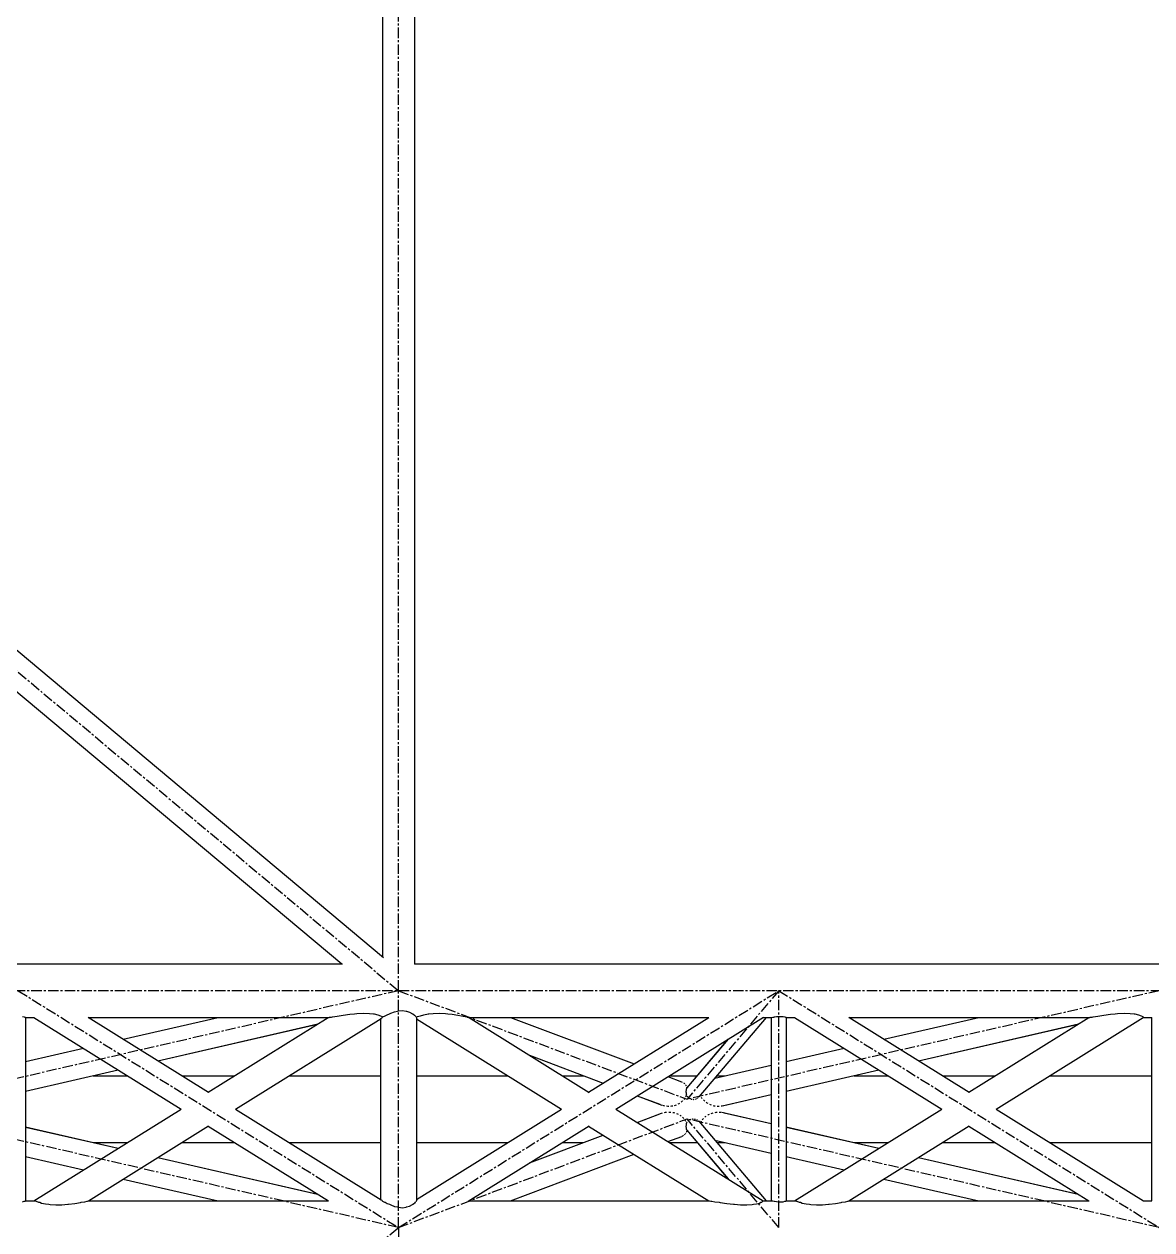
# Model space of a CAD drawing. Header units: millimetres. Extents: x 5143 to 30813, y 232 to 21408.
# Drawn here: x 24889 to 25746, y 10728 to 11645 of the extents above; entities that cross this region are included whole.
import ezdxf

# ---------------------------------------------------------------- set-up
doc = ezdxf.new("R2010")
doc.units = ezdxf.units.MM
doc.header["$LTSCALE"] = 0.25
doc.linetypes.add('CENTER', pattern=[50.8, 31.75, -6.35, 6.35, -6.35])
doc.linetypes.add('XKITLINE00', pattern=[0])

msp = doc.modelspace()

# ---------------------------------------------------------------- linework, layer by layer
at = {"color": 8, "linetype": 'CENTER'}
for p, q in [((25173.61, 10910.27), (25173.61, 12370.27)), ((24339.36, 11608.82), (25173.61, 10910.27)), ((25173.61, 10910.27), (24814.84, 10827.77)), ((26261.35, 10910.27), (24815.89, 10910.27)), ((24884.52, 10910.27), (25173.61, 10730.27)), ((25173.61, 10910.27), (25393.02, 10827.77)), ((25173.61, 10730.27), (25173.61, 10910.27)), ((25173.61, 10730.27), (25462.7, 10910.27)), ((25751.79, 10910.27), (25393.02, 10827.77)), ((25462.7, 10910.27), (25393.02, 10827.77)), ((25462.7, 10910.27), (25751.79, 10730.27)), ((25462.7, 10730.27), (25462.7, 10910.27)), ((25173.61, 10730.27), (24814.84, 10812.77)), ((25173.61, 10730.27), (25393.02, 10812.77)), ((25751.79, 10730.27), (25393.02, 10812.77)), ((25462.7, 10730.27), (25393.02, 10812.77)), ((24339.36, 10031.73), (25173.61, 10730.27)), ((25173.61, 10730.27), (25173.61, 9270.27))]:
    msp.add_line(p, q, dxfattribs=at)
at = {"color": 8, "linetype": 'XKITLINE00'}
for p, q in [((25161.43, 12344.24), (25161.43, 10936.3)), ((25185.79, 12350.27), (25185.79, 10930.34)), ((24362.91, 11604.93), (25162.32, 10935.55)), ((24361.88, 11574.15), (25130.47, 10930.57)), ((24815.89, 10930.57), (25131.19, 10930.57)), ((25185.79, 10930.57), (26261.35, 10930.57)), ((25172.76, 10894.65), (25173.61, 10894.91)), ((25173.61, 10894.91), (25176.65, 10895.18)), ((25176.65, 10895.18), (25179.53, 10894.77)), ((25179.53, 10894.77), (25179.82, 10894.65)), ((24887.87, 10890.63), (24889.13, 10890.36)), ((24889.13, 10890.36), (24889.51, 10890.18)), ((24889.51, 10890.18), (24889.94, 10890.12)), ((24889.94, 10890.12), (24890.22, 10889.97)), ((24890.22, 10890.07), (24890.22, 10750.48)), ((24890.22, 10889.97), (24896.62, 10889.97)), ((24890.22, 10889.97), (24890.22, 10750.58)), ((24896.43, 10889.97), (25008.37, 10820.27)), ((24937.73, 10890.03), (25029.25, 10833.04)), ((24937.81, 10889.97), (25120.85, 10889.97)), ((24964.42, 10873.41), (25036.48, 10889.97)), ((25029.06, 10833.16), (25120.24, 10889.93)), ((25049.75, 10820.27), (25160.4, 10889.16)), ((25120.24, 10889.93), (25120.38, 10889.97)), ((25120.24, 10889.93), (25120.34, 10889.87)), ((25120.34, 10889.87), (25121.16, 10890.04)), ((25121.16, 10890.04), (25122.66, 10890.18)), ((25122.66, 10890.18), (25123.43, 10890.36)), ((25123.43, 10890.36), (25127.01, 10890.93)), ((25127.01, 10890.93), (25128.49, 10891.1)), ((25128.49, 10891.1), (25131.62, 10891.66)), ((25131.62, 10891.66), (25136.72, 10892.32)), ((25136.72, 10892.32), (25140.1, 10892.61)), ((25140.1, 10892.61), (25142, 10892.83)), ((25142, 10892.83), (25147.09, 10893.12)), ((25147.09, 10893.12), (25151.51, 10893.02)), ((25151.51, 10893.02), (25154.6, 10892.61)), ((25154.6, 10892.61), (25155.07, 10892.57)), ((25155.07, 10892.57), (25157.99, 10892.01)), ((25157.99, 10892.01), (25159.88, 10891.25)), ((25159.88, 10891.25), (25160, 10891.1)), ((25159.96, 10888.89), (25159.96, 10751.66)), ((25159.96, 10888.89), (25159.96, 10751.66)), ((25160, 10891.1), (25161.18, 10890.65)), ((25160.24, 10889.07), (25160.26, 10889.02)), ((25160.26, 10889.02), (25160.3, 10889.05)), ((25160.3, 10889.05), (25161.01, 10889.51)), ((25161.31, 10889.95), (25161.01, 10889.51)), ((25161.18, 10890.65), (25161.44, 10890.2)), ((25161.59, 10890.27), (25161.31, 10889.95)), ((25161.59, 10890.27), (25162.94, 10890.9)), ((25162.94, 10890.9), (25163.58, 10891.1)), ((25163.58, 10891.1), (25165.1, 10891.94)), ((25165.1, 10891.94), (25166.86, 10892.61)), ((25166.86, 10892.61), (25167.69, 10893.08)), ((25167.69, 10893.08), (25170.57, 10894.17)), ((25170.57, 10894.17), (25172.76, 10894.65)), ((25179.82, 10894.65), (25182.12, 10893.98)), ((25182.12, 10893.98), (25184.28, 10892.79)), ((25184.28, 10892.79), (25184.48, 10892.61)), ((25184.48, 10892.61), (25185.91, 10891.7)), ((25185.91, 10891.7), (25186.4, 10891.1)), ((25186.4, 10891.1), (25186.92, 10890.74)), ((25186.92, 10890.74), (25187.13, 10890.25)), ((25187.13, 10890.25), (25187.26, 10889.6)), ((25187.16, 10890.18), (25187.18, 10890.18)), ((25187.18, 10890.18), (25188.14, 10890.65)), ((25187.26, 10889.72), (25187.26, 10750.89)), ((25187.26, 10889.6), (25187.26, 10750.83)), ((25187.26, 10888.9), (25297.48, 10820.27)), ((25188.14, 10890.65), (25190, 10891.1)), ((25190, 10891.1), (25190.25, 10891.25)), ((25190.25, 10891.25), (25192.79, 10892.01)), ((25192.79, 10892.01), (25196.17, 10892.57)), ((25196.17, 10892.57), (25196.68, 10892.61)), ((25196.68, 10892.61), (25200.01, 10893.02)), ((25200.01, 10893.02), (25204.48, 10893.12)), ((25204.48, 10893.12), (25209.41, 10892.83)), ((25209.41, 10892.83), (25211.18, 10892.61)), ((25211.18, 10892.61), (25214.31, 10892.32)), ((25214.31, 10892.32), (25218.85, 10891.66)), ((25218.85, 10891.66), (25221.51, 10891.1)), ((25221.51, 10891.1), (25222.73, 10890.93)), ((25222.73, 10890.93), (25225.46, 10890.36)), ((25225.46, 10890.36), (25225.96, 10890.18)), ((25225.96, 10890.18), (25226.79, 10890.04)), ((25226.79, 10890.04), (25318.59, 10832.88)), ((25226.89, 10889.97), (25409.59, 10889.97)), ((25258.67, 10889.97), (25352.66, 10854.63)), ((25318.15, 10833.15), (25409.42, 10889.97)), ((25338.83, 10820.27), (25451.03, 10890.14)), ((25453.01, 10889.97), (25401.95, 10829.51)), ((25450.77, 10889.97), (25457.18, 10889.97)), ((25457, 10889.97), (25457, 10750.57)), ((25457, 10889.97), (25457, 10750.58)), ((25457, 10889.97), (25457.18, 10889.87)), ((25457.18, 10889.87), (25457.28, 10889.93)), ((25457.28, 10889.93), (25458.09, 10890.08)), ((25458.09, 10890.08), (25459.09, 10890.18)), ((25459.09, 10890.18), (25459.35, 10890.27)), ((25459.35, 10890.27), (25460.94, 10890.56)), ((25460.94, 10890.56), (25462.7, 10890.73)), ((25462.7, 10890.73), (25464.46, 10890.75)), ((25464.46, 10890.75), (25466.05, 10890.63)), ((25466.05, 10890.63), (25467.31, 10890.36)), ((25467.31, 10890.36), (25467.69, 10890.18)), ((25467.69, 10890.18), (25468.12, 10890.12)), ((25468.12, 10890.12), (25468.4, 10889.97)), ((25468.4, 10890.07), (25468.4, 10750.48)), ((25468.4, 10889.97), (25474.8, 10889.97)), ((25468.4, 10889.97), (25468.4, 10750.58)), ((25474.61, 10889.97), (25586.55, 10820.27)), ((25515.91, 10890.03), (25607.43, 10833.04)), ((25515.99, 10889.97), (25699.03, 10889.97)), ((25542.6, 10873.41), (25614.66, 10889.97)), ((25607.24, 10833.16), (25698.42, 10889.93)), ((25627.94, 10820.27), (25739.8, 10889.93)), ((25698.42, 10889.93), (25698.56, 10889.97)), ((25698.42, 10889.93), (25698.52, 10889.87)), ((25698.52, 10889.87), (25699.34, 10890.04)), ((25699.34, 10890.04), (25700.85, 10890.18)), ((25700.85, 10890.18), (25701.61, 10890.36)), ((25701.61, 10890.36), (25705.19, 10890.93)), ((25705.19, 10890.93), (25706.67, 10891.1)), ((25706.67, 10891.1), (25709.8, 10891.66)), ((25709.8, 10891.66), (25714.9, 10892.32)), ((25714.9, 10892.32), (25718.28, 10892.61)), ((25718.28, 10892.61), (25720.18, 10892.83)), ((25720.18, 10892.83), (25725.27, 10893.12)), ((25725.27, 10893.12), (25729.69, 10893.02)), ((25729.69, 10893.02), (25732.78, 10892.61)), ((25732.78, 10892.61), (25733.26, 10892.57)), ((25733.26, 10892.57), (25736.17, 10892.01)), ((25736.17, 10892.01), (25738.06, 10891.25)), ((25738.06, 10891.25), (25738.18, 10891.1)), ((25738.18, 10891.1), (25739.37, 10890.65)), ((25739.37, 10890.65), (25739.63, 10890.18)), ((25739.63, 10890.18), (25739.85, 10890.14)), ((25739.85, 10890.14), (25739.8, 10889.93)), ((25739.81, 10889.97), (25746.27, 10889.97)), ((25746.09, 10889.97), (25746.09, 10750.57)), ((25746.09, 10889.97), (25746.09, 10750.58)), ((25746.09, 10889.97), (25746.27, 10889.87)), ((25746.27, 10889.87), (25746.37, 10889.93)), ((24990.72, 10857.03), (25112.32, 10885)), ((24990.78, 10857), (25112.19, 10884.92)), ((25568.9, 10857.03), (25690.5, 10885)), ((25568.96, 10857), (25690.37, 10884.92)), ((25424.11, 10873.37), (25392.63, 10836.1)), ((25424.03, 10873.33), (25392.78, 10836.32)), ((24890.22, 10856.34), (24934.2, 10866.46)), ((25273.15, 10861.17), (25329.27, 10840.07)), ((25273.17, 10861.16), (25329.26, 10840.07)), ((25468.4, 10856.34), (25512.38, 10866.46)), ((24890.22, 10833.92), (24960.5, 10850.08)), ((24890.22, 10833.87), (24960.55, 10850.05)), ((25414.06, 10843.85), (25457, 10853.72)), ((25468.4, 10833.92), (25538.68, 10850.08)), ((25468.4, 10833.87), (25538.74, 10850.05)), ((24941.54, 10845.67), (24967.58, 10845.67)), ((25008.96, 10845.67), (25049.17, 10845.67)), ((25090.55, 10845.67), (25159.96, 10845.67)), ((25187.26, 10845.67), (25256.68, 10845.67)), ((25298.04, 10845.67), (25314.35, 10845.67)), ((25378.44, 10844.94), (25388.85, 10841.03)), ((25379.62, 10845.67), (25400.68, 10845.67)), ((25388.85, 10841.03), (25389.31, 10840.75)), ((25390.22, 10840.19), (25390.68, 10839.91)), ((25390.68, 10839.91), (25390.93, 10839.6)), ((25415.6, 10845.67), (25422.01, 10845.67)), ((25519.72, 10845.67), (25545.76, 10845.67)), ((25587.14, 10845.67), (25627.35, 10845.67)), ((25668.73, 10845.67), (25746.09, 10845.67)), ((25390.93, 10839.6), (25390.98, 10839.54)), ((25391.7, 10838.78), (25392.06, 10838.39)), ((25392.06, 10838.39), (25392.25, 10837.94)), ((25392.18, 10834.33), (25392.12, 10833.78)), ((25392.12, 10833.78), (25392.15, 10833.56)), ((25392.17, 10833.58), (25392.16, 10833.37)), ((25392.16, 10833.37), (25392.24, 10832.69)), ((25392.36, 10830.65), (25392.16, 10830.09)), ((25392.22, 10834.92), (25392.2, 10834.34)), ((25392.29, 10835.09), (25392.22, 10834.92)), ((25392.23, 10832.67), (25392.23, 10832.63)), ((25392.24, 10832.45), (25392.27, 10831.98)), ((25392.3, 10835.28), (25392.27, 10835.08)), ((25392.27, 10831.98), (25392.34, 10831.73)), ((25392.39, 10835.47), (25392.3, 10835.28)), ((25392.36, 10831.74), (25392.39, 10831.49)), ((25392.49, 10835.68), (25392.39, 10835.47)), ((25392.39, 10831.49), (25392.62, 10830.82)), ((25392.63, 10836.1), (25392.5, 10835.69)), ((25392.5, 10831.16), (25392.61, 10830.76)), ((25392.63, 10837.04), (25392.75, 10836.76)), ((25392.78, 10836.32), (25392.74, 10836.23)), ((25392.75, 10836.76), (25392.85, 10836.58)), ((25392.85, 10836.58), (25392.87, 10836.43)), ((25402.92, 10830.66), (25403.03, 10830.52)), ((25419.63, 10822.71), (25457, 10831.3)), ((25421.04, 10822.98), (25457, 10831.25)), ((25355.05, 10830.37), (25373.71, 10823.36)), ((25355.05, 10830.37), (25372.2, 10823.92)), ((25374.41, 10823.21), (25375.15, 10822.97)), ((25375.15, 10822.97), (25375.93, 10822.86)), ((25377.47, 10822.64), (25378.25, 10822.53)), ((25378.25, 10822.53), (25379.03, 10822.56)), ((25380.57, 10822.62), (25381.34, 10822.64)), ((25381.34, 10822.64), (25382.08, 10822.81)), ((25383.54, 10823.13), (25384.28, 10823.29)), ((25384.28, 10823.29), (25384.94, 10823.58)), ((25386.25, 10824.15), (25386.91, 10824.44)), ((25386.91, 10824.44), (25387.46, 10824.85)), ((25388.55, 10825.64), (25389.09, 10826.04)), ((25389.17, 10826.13), (25389.09, 10826.04)), ((25389.55, 10826.52), (25389.17, 10826.13)), ((25390.92, 10827.94), (25390.46, 10827.47)), ((25391.23, 10828.48), (25390.92, 10827.94)), ((25392.06, 10829.94), (25391.84, 10829.56)), ((25392.16, 10830.09), (25392.06, 10829.94)), ((25393.09, 10830.09), (25393.19, 10829.94)), ((25393.19, 10829.94), (25393.21, 10829.89)), ((25393.21, 10829.89), (25393.7, 10829.45)), ((25394.35, 10828.85), (25394.53, 10828.69)), ((25394.53, 10828.69), (25395.12, 10828.41)), ((25395.92, 10828.02), (25396.13, 10827.92)), ((25396.13, 10827.92), (25396.78, 10827.82)), ((25397.64, 10827.69), (25397.88, 10827.66)), ((25397.88, 10827.66), (25398.51, 10827.76)), ((25399.35, 10827.89), (25399.59, 10827.93)), ((25399.59, 10827.93), (25400.14, 10828.21)), ((25400.89, 10828.6), (25401.09, 10828.7)), ((25401.52, 10829.15), (25401.09, 10828.7)), ((25403.74, 10829.43), (25404.04, 10828.87)), ((25404.04, 10828.87), (25404.5, 10828.36)), ((25405.42, 10827.35), (25405.87, 10826.85)), ((25405.87, 10826.85), (25406.47, 10826.41)), ((25407.54, 10825.54), (25408.06, 10825.1)), ((25408.06, 10825.1), (25408.7, 10824.76)), ((25409.96, 10824.08), (25410.59, 10823.74)), ((25410.59, 10823.74), (25411.32, 10823.52)), ((25412.75, 10823.08), (25413.46, 10822.86)), ((25413.46, 10822.86), (25414.24, 10822.78)), ((25415.76, 10822.6), (25416.53, 10822.52)), ((25416.53, 10822.52), (25417.31, 10822.56)), ((25418.86, 10822.66), (25419.63, 10822.71)), ((24896.5, 10750.62), (25008.37, 10820.27)), ((25049.75, 10820.27), (25160.4, 10751.39)), ((25187.26, 10751.65), (25297.48, 10820.27)), ((25338.83, 10820.27), (25450.87, 10750.51)), ((25355.05, 10810.17), (25373.65, 10817.17)), ((25355.05, 10810.18), (25372.23, 10816.64)), ((25373.65, 10817.17), (25374.41, 10817.34)), ((25375.93, 10817.69), (25376.7, 10817.87)), ((25376.7, 10817.87), (25377.47, 10817.91)), ((25379.03, 10817.99), (25379.81, 10818.03)), ((25379.81, 10818.03), (25380.57, 10817.93)), ((25382.08, 10817.74), (25382.85, 10817.65)), ((25382.85, 10817.65), (25383.54, 10817.42)), ((25384.94, 10816.97), (25385.65, 10816.74)), ((25385.65, 10816.74), (25386.25, 10816.39)), ((25387.46, 10815.7), (25388.07, 10815.35)), ((25388.07, 10815.35), (25388.55, 10814.91)), ((25389.55, 10814.03), (25390.08, 10813.59)), ((25390.08, 10813.59), (25390.46, 10813.08)), ((25395.12, 10812.14), (25395.68, 10812.47)), ((25395.68, 10812.47), (25395.92, 10812.52)), ((25396.78, 10812.73), (25397.41, 10812.87)), ((25397.41, 10812.87), (25397.64, 10812.86)), ((25398.51, 10812.79), (25399.14, 10812.75)), ((25399.14, 10812.75), (25399.35, 10812.66)), ((25400.14, 10812.34), (25400.72, 10812.1)), ((25404.89, 10812.73), (25404.5, 10812.19)), ((25404.89, 10812.73), (25405.42, 10813.2)), ((25406.47, 10814.13), (25406.79, 10814.42)), ((25406.97, 10814.61), (25406.79, 10814.42)), ((25406.97, 10814.61), (25407.54, 10815.01)), ((25408.7, 10815.79), (25409.28, 10816.19)), ((25409.28, 10816.19), (25409.96, 10816.47)), ((25411.32, 10817.03), (25412, 10817.31)), ((25412, 10817.31), (25412.75, 10817.47)), ((25414.24, 10817.77), (25414.99, 10817.93)), ((25414.99, 10817.93), (25415.76, 10817.95)), ((25417.31, 10817.98), (25418.09, 10818)), ((25418.09, 10818), (25418.86, 10817.89)), ((25419.49, 10817.87), (25457, 10809.25)), ((25420.52, 10817.64), (25421.16, 10817.54)), ((25421.16, 10817.54), (25457, 10809.3)), ((25474.69, 10750.62), (25586.55, 10820.27)), ((25627.94, 10820.27), (25739.96, 10750.52)), ((24890.22, 10806.68), (24960.55, 10790.5)), ((24890.22, 10806.63), (24960.5, 10790.47)), ((24937.89, 10750.62), (25029.25, 10807.51)), ((25029.06, 10807.39), (25120.31, 10750.57)), ((25226.63, 10750.41), (25318.59, 10807.67)), ((25318.15, 10807.4), (25409.42, 10750.57)), ((25391.23, 10812.07), (25391.62, 10811.55)), ((25391.62, 10811.55), (25391.84, 10810.99)), ((25392.23, 10807.88), (25392.14, 10807.2)), ((25392.14, 10807.2), (25392.15, 10806.99)), ((25392.17, 10806.97), (25392.14, 10806.75)), ((25392.14, 10806.75), (25392.2, 10806.21)), ((25392.18, 10806.22), (25392.2, 10805.78)), ((25392.21, 10805.64), (25392.27, 10805.47)), ((25392.29, 10808.55), (25392.24, 10807.87)), ((25392.36, 10808.8), (25392.29, 10808.55)), ((25392.29, 10805.46), (25392.31, 10805.25)), ((25392.31, 10805.25), (25392.41, 10805.06)), ((25392.37, 10809.08), (25392.33, 10808.69)), ((25392.36, 10809.9), (25392.54, 10809.56)), ((25392.61, 10809.78), (25392.37, 10809.08)), ((25392.41, 10805.06), (25392.5, 10804.86)), ((25392.49, 10804.87), (25392.62, 10804.46)), ((25392.63, 10803.5), (25392.53, 10803.03)), ((25392.92, 10810.29), (25392.62, 10809.73)), ((25392.62, 10804.46), (25424.11, 10767.18)), ((25392.76, 10804.3), (25392.8, 10804.21)), ((25392.8, 10804.21), (25424.03, 10767.22)), ((25392.92, 10810.29), (25393.09, 10810.46)), ((25394.14, 10811.57), (25393.7, 10811.1)), ((25394.14, 10811.57), (25394.35, 10811.7)), ((25400.72, 10812.1), (25400.89, 10811.95)), ((25401.52, 10811.4), (25401.98, 10811)), ((25401.98, 10811), (25453.01, 10750.57)), ((25403.35, 10810.59), (25403.03, 10810.03)), ((25403.74, 10811.12), (25403.35, 10810.59)), ((25468.4, 10806.68), (25538.74, 10790.5)), ((25468.4, 10806.63), (25538.68, 10790.47)), ((25516.07, 10750.62), (25607.43, 10807.51)), ((25607.24, 10807.39), (25698.5, 10750.57)), ((24941.54, 10794.87), (24967.58, 10794.87)), ((25008.96, 10794.87), (25049.17, 10794.87)), ((25090.55, 10794.87), (25159.96, 10794.87)), ((25187.26, 10794.87), (25256.68, 10794.87)), ((25273.15, 10779.38), (25329.27, 10800.48)), ((25273.17, 10779.39), (25329.26, 10800.48)), ((25298.03, 10794.87), (25314.35, 10794.87)), ((25378.44, 10795.61), (25388.89, 10799.54)), ((25379.62, 10794.87), (25400.68, 10794.87)), ((25389.31, 10799.8), (25389.84, 10800.04)), ((25389.84, 10800.04), (25390.22, 10800.36)), ((25390.98, 10801.01), (25391.42, 10801.35)), ((25391.7, 10801.77), (25391.42, 10801.35)), ((25392.53, 10803.03), (25392.25, 10802.61)), ((25414.06, 10796.7), (25457, 10786.83)), ((25415.6, 10794.87), (25422.01, 10794.87)), ((25519.72, 10794.87), (25545.76, 10794.87)), ((25587.14, 10794.87), (25627.35, 10794.87)), ((25668.73, 10794.87), (25746.09, 10794.87)), ((25258.67, 10750.57), (25352.66, 10785.92)), ((24890.22, 10784.21), (24934.2, 10774.09)), ((24990.72, 10783.52), (25112.32, 10755.55)), ((24990.78, 10783.55), (25112.19, 10755.63)), ((25468.4, 10784.21), (25512.38, 10774.09)), ((25568.9, 10783.52), (25690.5, 10755.55)), ((25568.96, 10783.55), (25690.37, 10755.63)), ((24964.42, 10767.14), (25036.48, 10750.57)), ((25542.6, 10767.14), (25614.66, 10750.57)), ((24887.87, 10749.92), (24889.13, 10750.19)), ((24889.13, 10750.19), (24889.51, 10750.36)), ((24889.51, 10750.36), (24889.94, 10750.43)), ((24889.94, 10750.43), (24890.22, 10750.58)), ((24890.22, 10750.57), (24896.96, 10750.57)), ((24896.5, 10750.62), (24896.49, 10750.57)), ((24896.5, 10750.62), (24896.78, 10750.67)), ((24896.78, 10750.67), (24897.08, 10750.51)), ((24897.08, 10750.51), (24898.1, 10750.36)), ((24898.1, 10750.36), (24898.31, 10750.19)), ((24898.31, 10750.19), (24900.04, 10749.62)), ((24900.04, 10749.62), (24900.97, 10749.44)), ((24900.97, 10749.44), (24902.32, 10748.89)), ((24902.32, 10748.89), (24905.3, 10748.23)), ((24905.3, 10748.23), (24907.76, 10747.94)), ((24922.86, 10747.98), (24927.55, 10748.53)), ((24927.55, 10748.53), (24931.89, 10749.3)), ((24931.89, 10749.3), (24932.48, 10749.44)), ((24932.48, 10749.44), (24935.12, 10749.9)), ((24935.12, 10749.9), (24936.89, 10750.36)), ((24936.89, 10750.36), (24937.26, 10750.41)), ((24937.26, 10750.41), (24937.89, 10750.62)), ((24937.75, 10750.57), (25120.5, 10750.57)), ((25160.41, 10751.38), (25161.01, 10750.99)), ((25161.01, 10750.99), (25161.2, 10750.71)), ((25161.21, 10750.69), (25161.31, 10750.54)), ((25161.31, 10750.54), (25161.66, 10750.15)), ((25161.44, 10750.35), (25162.94, 10749.65)), ((25162.94, 10749.65), (25163.58, 10749.44)), ((25163.58, 10749.44), (25165.1, 10748.61)), ((25165.1, 10748.61), (25166.86, 10747.94)), ((25184.48, 10747.94), (25185.91, 10748.85)), ((25186.4, 10749.44), (25185.91, 10748.85)), ((25186.4, 10749.44), (25186.92, 10749.81)), ((25187.16, 10750.36), (25186.92, 10749.81)), ((25187.22, 10750.68), (25187.12, 10750.16)), ((25187.16, 10750.36), (25187.16, 10750.37)), ((25187.26, 10750.89), (25187.22, 10750.71)), ((25226.89, 10750.57), (25409.92, 10750.57)), ((25409.43, 10750.67), (25409.49, 10750.57)), ((25409.43, 10750.67), (25409.57, 10750.62)), ((25409.57, 10750.62), (25411.17, 10750.41)), ((25411.17, 10750.41), (25411.74, 10750.36)), ((25411.74, 10750.36), (25414.21, 10749.9)), ((25414.21, 10749.9), (25417.51, 10749.44)), ((25417.51, 10749.44), (25418.24, 10749.3)), ((25418.24, 10749.3), (25423.22, 10748.53)), ((25423.22, 10748.53), (25428.39, 10747.98)), ((25443.52, 10747.94), (25445.73, 10748.23)), ((25445.73, 10748.23), (25448.15, 10748.89)), ((25448.15, 10748.89), (25449.03, 10749.44)), ((25449.03, 10749.44), (25449.7, 10749.62)), ((25449.7, 10749.62), (25450.58, 10750.19)), ((25450.52, 10750.36), (25450.87, 10750.51)), ((25450.52, 10750.36), (25450.58, 10750.19)), ((25450.77, 10750.57), (25457.18, 10750.57)), ((25457, 10750.58), (25457.18, 10750.67)), ((25457.18, 10750.67), (25457.28, 10750.62)), ((25457.28, 10750.62), (25458.09, 10750.47)), ((25458.09, 10750.47), (25459.09, 10750.36)), ((25459.09, 10750.36), (25459.35, 10750.28)), ((25459.35, 10750.28), (25460.94, 10749.98)), ((25460.94, 10749.98), (25462.7, 10749.82)), ((25462.7, 10749.82), (25464.46, 10749.8)), ((25464.46, 10749.8), (25466.05, 10749.92)), ((25466.05, 10749.92), (25467.31, 10750.19)), ((25467.31, 10750.19), (25467.69, 10750.36)), ((25467.69, 10750.36), (25468.12, 10750.43)), ((25468.12, 10750.43), (25468.4, 10750.58)), ((25468.4, 10750.57), (25475.15, 10750.57)), ((25474.69, 10750.62), (25474.67, 10750.57)), ((25474.69, 10750.62), (25474.96, 10750.67)), ((25474.96, 10750.67), (25475.26, 10750.51)), ((25475.26, 10750.51), (25476.29, 10750.36)), ((25476.29, 10750.36), (25476.49, 10750.19)), ((25476.49, 10750.19), (25478.23, 10749.62)), ((25478.23, 10749.62), (25479.15, 10749.44)), ((25479.15, 10749.44), (25480.5, 10748.89)), ((25480.5, 10748.89), (25483.48, 10748.23)), ((25483.48, 10748.23), (25485.94, 10747.94)), ((25501.04, 10747.98), (25505.73, 10748.53)), ((25505.73, 10748.53), (25510.07, 10749.3)), ((25510.07, 10749.3), (25510.66, 10749.44)), ((25510.66, 10749.44), (25513.3, 10749.9)), ((25513.3, 10749.9), (25515.07, 10750.36)), ((25515.07, 10750.36), (25515.44, 10750.41)), ((25515.44, 10750.41), (25516.07, 10750.62)), ((25515.93, 10750.57), (25698.68, 10750.57)), ((25739.88, 10750.57), (25746.27, 10750.57)), ((25746.09, 10750.58), (25746.27, 10750.67)), ((25746.27, 10750.67), (25746.37, 10750.62)), ((24907.76, 10747.94), (24908.93, 10747.72)), ((24908.93, 10747.72), (24913.1, 10747.43)), ((24913.1, 10747.43), (24917.83, 10747.53)), ((24917.83, 10747.53), (24922.26, 10747.94)), ((24922.26, 10747.94), (24922.86, 10747.98)), ((25166.86, 10747.94), (25167.69, 10747.47)), ((25167.69, 10747.47), (25170.57, 10746.38)), ((25170.57, 10746.38), (25172.76, 10745.9)), ((25172.76, 10745.9), (25173.61, 10745.64)), ((25173.61, 10745.64), (25176.65, 10745.37)), ((25176.65, 10745.37), (25179.53, 10745.78)), ((25179.53, 10745.78), (25179.82, 10745.9)), ((25179.82, 10745.9), (25182.12, 10746.57)), ((25182.12, 10746.57), (25184.28, 10747.76)), ((25184.28, 10747.76), (25184.48, 10747.94)), ((25428.39, 10747.98), (25429.02, 10747.94)), ((25429.02, 10747.94), (25433.69, 10747.53)), ((25433.69, 10747.53), (25438.47, 10747.43)), ((25438.47, 10747.43), (25442.48, 10747.72)), ((25442.48, 10747.72), (25443.52, 10747.94)), ((25485.94, 10747.94), (25487.11, 10747.72)), ((25487.11, 10747.72), (25491.28, 10747.43)), ((25491.28, 10747.43), (25496.01, 10747.53)), ((25496.01, 10747.53), (25500.44, 10747.94)), ((25500.44, 10747.94), (25501.04, 10747.98))]:
    msp.add_line(p, q, dxfattribs=at)
for centre in [(25173.61, 10910.27), (25173.61, 10910.27), (25173.61, 10910.27), (25173.61, 10910.27), (25173.61, 10910.27), (25462.7, 10910.27), (25462.7, 10910.27), (25462.7, 10910.27), (25462.7, 10910.27), (25393.02, 10827.77), (25393.02, 10827.77), (25393.02, 10827.77), (25393.02, 10812.77), (25393.02, 10812.77), (25393.02, 10812.77), (25173.61, 10730.27), (25173.61, 10730.27), (25173.61, 10730.27), (25173.61, 10730.27), (25173.61, 10730.27), (25173.61, 10730.27), (25173.61, 10730.27), (25462.7, 10730.27), (25462.7, 10730.27)]:
    msp.add_circle(centre, 0.05, dxfattribs=at)

doc.saveas('drawing.dxf')
